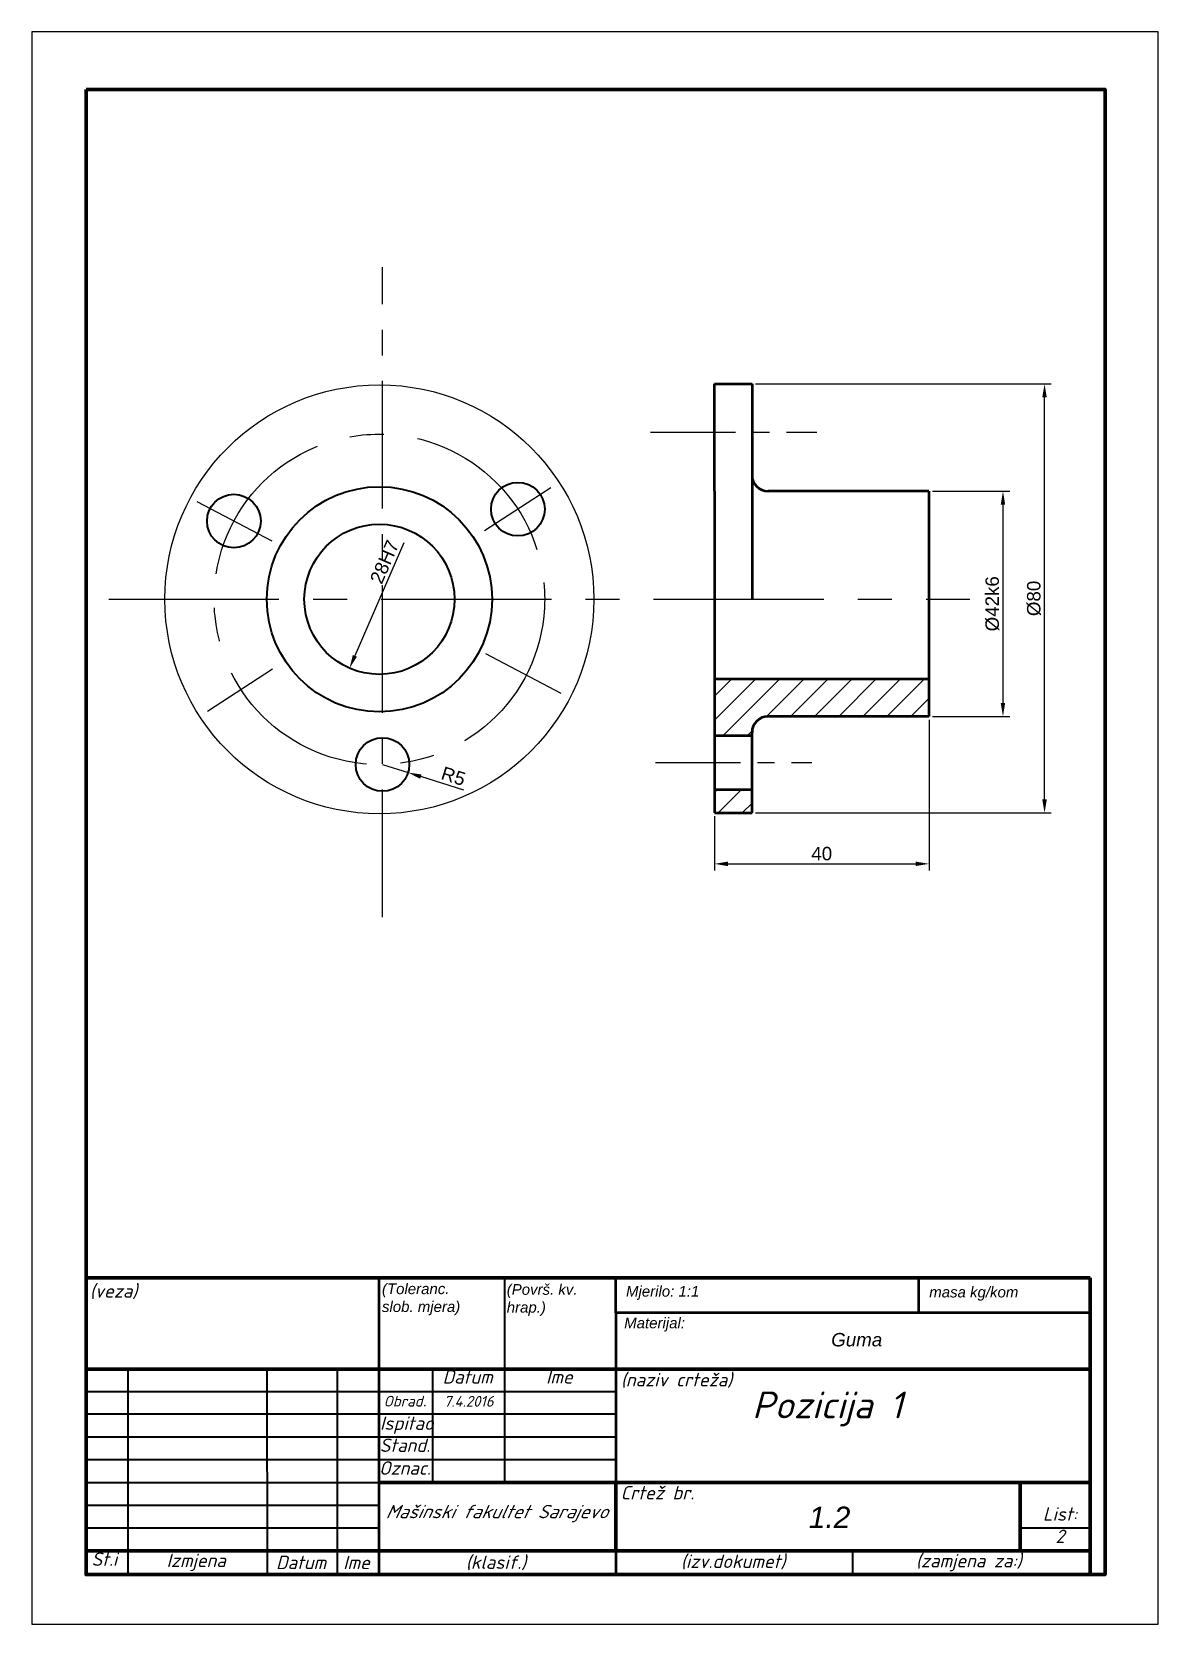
# Model space of a CAD drawing. Header units: millimetres. Extents: x -493 to 803, y 148 to 445.
# Drawn here: x 15.6 to 225.6, y 148.2 to 445.2 of the extents above; entities that cross this region are included whole.
import ezdxf

# ---------------------------------------------------------------- set-up
doc = ezdxf.new("R2010")
doc.units = ezdxf.units.MM
doc.linetypes.add('CENTER', pattern=[50.8, 31.75, -6.35, 6.35, -6.35])
for name, color, linetype, lineweight in [('A puna debela linija', 7, 'Continuous', 50), ('debela', 7, 'Continuous', 50), ('Puna debela', 7, 'Continuous', 40), ('puna tanka', 7, 'Continuous', 25), ('simetrala', 7, 'CENTER', 25), ('tanka', 7, 'Continuous', 25)]:
    doc.layers.add(name, color=color, linetype=linetype, lineweight=lineweight)
doc.styles.add('kosa75small', font='isocpeur.ttf', dxfattribs={"oblique": 15, "height": 2.5})
doc.styles.get("Standard").update_dxf_attribs({"font": 'arial.ttf'})
doc.dimstyles.new('ISO-25', dxfattribs={"dimtxt": 2.5, "dimasz": 2.5, "dimexe": 1.25, "dimexo": 0.625, "dimtad": 1, "dimtxsty": 'Standard', "dimcen": 2.5, "dimadec": 0, "dimazin": 0, "dimtfac": 1, "dimtmove": 0, "dimatfit": 3, "dimfxl": 1, "dimarcsym": 0})

# ---------------------------------------------------------------- blocks, each defined once
blk = doc.blocks.new('*D10')
at = {"layer": 'Defpoints', "color": 0, "lineweight": 25, "transparency": 16777216}
for p in [(80.97, 308.56), (85.74, 307.06)]:
    blk.add_point(p, dxfattribs=at)
at = {"layer": 'puna tanka', "color": 0, "lineweight": -2, "transparency": 16777216}
for p, q in [((80.97, 308.56), (85.74, 307.06)), ((96.14, 303.77), (88.12, 306.31))]:
    blk.add_line(p, q, dxfattribs=at)
at = {"layer": 'puna tanka', "color": 0, "lineweight": 25, "transparency": 16777216}
blk.add_solid([(88.24, 306.7), (87.99, 305.91), (85.74, 307.06)], dxfattribs=at)
at = {"layer": 'puna tanka', "color": 0, "transparency": 16777216, "insert": (94.19, 306.38), "char_height": 2.5, "attachment_point": 5, "rotation": 342.4731}
blk.add_mtext('R5', dxfattribs=at)
blk = doc.blocks.new('*D11')
at = {"layer": 'Defpoints', "color": 0, "lineweight": 25, "transparency": 16777216}
for p in [(182.87, 359.54), (182.87, 317.54), (196.66, 317.54)]:
    blk.add_point(p, dxfattribs=at)
at = {"layer": 'puna tanka', "color": 0, "lineweight": -2, "transparency": 16777216}
for p, q in [((183.49, 359.54), (197.91, 359.54)), ((196.66, 357.04), (196.66, 320.04)), ((183.49, 317.54), (197.91, 317.54))]:
    blk.add_line(p, q, dxfattribs=at)
at = {"layer": 'puna tanka', "color": 0, "lineweight": 25, "transparency": 16777216}
for points in [[(196.24, 357.04), (197.07, 357.04), (196.66, 359.54)], [(196.24, 320.04), (197.07, 320.04), (196.66, 317.54)]]:
    blk.add_solid(points, dxfattribs=at)
at = {"layer": 'puna tanka', "color": 0, "transparency": 16777216, "insert": (194.69, 338.54), "char_height": 2.5, "attachment_point": 5, "rotation": 90}
blk.add_mtext('%%C42k6', dxfattribs=at)
blk = doc.blocks.new('*D12')
at = {"layer": 'Defpoints', "color": 0, "lineweight": 25, "transparency": 16777216}
for p in [(182.87, 317.54), (142.87, 299.54), (182.87, 290.03)]:
    blk.add_point(p, dxfattribs=at)
at = {"layer": 'puna tanka', "color": 0, "lineweight": -2, "transparency": 16777216}
for p, q in [((182.87, 316.92), (182.87, 288.78)), ((142.87, 298.92), (142.87, 288.78)), ((145.37, 290.03), (180.37, 290.03))]:
    blk.add_line(p, q, dxfattribs=at)
at = {"layer": 'puna tanka', "color": 0, "lineweight": 25, "transparency": 16777216}
for points in [[(145.37, 290.45), (145.37, 289.62), (142.87, 290.03)], [(180.37, 290.45), (180.37, 289.62), (182.87, 290.03)]]:
    blk.add_solid(points, dxfattribs=at)
at = {"layer": 'puna tanka', "color": 0, "transparency": 16777216, "insert": (162.87, 291.93), "char_height": 2.5, "attachment_point": 5}
blk.add_mtext('40', dxfattribs=at)
blk = doc.blocks.new('*D8')
at = {"layer": 'Defpoints', "color": 0, "lineweight": 25, "transparency": 16777216}
for p in [(85.96, 352.22), (74.83, 326.53)]:
    blk.add_point(p, dxfattribs=at)
at = {"layer": 'puna tanka', "color": 0, "lineweight": -2, "transparency": 16777216}
blk.add_line((84.97, 349.93), (75.82, 328.82), dxfattribs=at)
at = {"layer": 'puna tanka', "color": 0, "lineweight": 25, "transparency": 16777216}
blk.add_solid([(75.44, 328.99), (76.2, 328.66), (74.83, 326.53)], dxfattribs=at)
at = {"layer": 'puna tanka', "color": 0, "transparency": 16777216, "insert": (79.42, 341.9), "char_height": 2.5, "attachment_point": 5, "rotation": 66.562}
blk.add_mtext('          28H7', dxfattribs=at)
blk = doc.blocks.new('*D9')
at = {"layer": 'Defpoints', "color": 0, "lineweight": 25, "transparency": 16777216}
for p in [(149.87, 379.54), (204.41, 379.54), (149.87, 299.54)]:
    blk.add_point(p, dxfattribs=at)
at = {"layer": 'puna tanka', "color": 0, "lineweight": -2, "transparency": 16777216}
for p, q in [((150.49, 379.54), (205.66, 379.54)), ((204.41, 302.04), (204.41, 377.04)), ((150.49, 299.54), (205.66, 299.54))]:
    blk.add_line(p, q, dxfattribs=at)
at = {"layer": 'puna tanka', "color": 0, "lineweight": 25, "transparency": 16777216}
for points in [[(203.99, 377.04), (204.83, 377.04), (204.41, 379.54)], [(203.99, 302.04), (204.83, 302.04), (204.41, 299.54)]]:
    blk.add_solid(points, dxfattribs=at)
at = {"layer": 'puna tanka', "color": 0, "transparency": 16777216, "insert": (202.44, 339.54), "char_height": 2.5, "attachment_point": 5, "rotation": 90}
blk.add_mtext('%%C80', dxfattribs=at)

msp = doc.modelspace()

# ---------------------------------------------------------------- hatches: boundary and pattern name
at = {"layer": 'puna tanka'}
h = msp.add_hatch(dxfattribs=at)
h.set_pattern_fill('ANSI31', color=256)
h.set_pattern_definition([(45, (-1801.0853, -1779.7964), (-2.245064, 2.245064), [])])
h.paths.add_polyline_path([(149.86587, 303.91509), (142.86587, 303.91509), (142.86587, 299.54144), (149.86587, 299.54144)])
edge = h.paths.add_edge_path()
edge.add_line((182.86587, 324.54144), (142.86587, 324.54144))
edge.add_line((142.86587, 324.54144), (142.86587, 313.91504))
edge.add_line((142.86587, 313.91504), (149.86587, 313.91504))
edge.add_line((149.86587, 313.91504), (149.86587, 314.54144))
edge.add_arc((152.86587, 314.54144), 3, 90, 180, ccw=False)
edge.add_line((152.86587, 317.54144), (182.86587, 317.54144))
edge.add_line((182.86587, 317.54144), (182.86587, 324.54144))

# ---------------------------------------------------------------- linework, layer by layer
msp.add_lwpolyline([(15.59147, 445.21959), (15.59147, 148.21959), (225.59147, 148.21959), (225.59147, 445.21959), (15.59147, 445.21959)])
at = {"lineweight": 70}
msp.add_lwpolyline([(25.68953, 434.47914), (25.68953, 157.47914), (215.68953, 157.47914), (215.68953, 434.47914)], close=True, dxfattribs=at)
at = {"layer": 'A puna debela linija'}
for p, q in [((142.86587, 359.54144), (142.86587, 379.54144)), ((142.86587, 379.54144), (149.86587, 379.54144)), ((149.86587, 379.54144), (149.86587, 339.373)), ((142.86587, 359.54144), (142.86587, 299.54144)), ((182.86587, 359.54144), (152.86587, 359.54144)), ((182.86587, 359.54144), (182.86587, 317.54144)), ((142.86587, 324.54144), (182.86587, 324.54144)), ((182.86587, 317.54144), (152.86587, 317.54144)), ((149.86587, 313.91504), (142.86587, 313.91504)), ((149.86587, 299.54144), (149.86587, 314.54144)), ((142.86587, 303.91509), (149.86587, 303.91509)), ((142.86587, 299.54144), (149.86587, 299.54144))]:
    msp.add_line(p, q, dxfattribs=at)
for centre, start, end in [((152.86587, 362.54144), 180, 270), ((152.86587, 314.54144), 90, 180)]:
    msp.add_arc(centre, 3, start, end, dxfattribs=at)
at = {"layer": 'debela', "lineweight": 70}
for p, q in [((212.88953, 212.81077), (25.68953, 212.81077)), ((212.88953, 157.56077), (212.88953, 212.81077)), ((25.68953, 195.81077), (212.88953, 195.81077)), ((80.28922, 174.64315), (212.88953, 174.64315)), ((25.68953, 161.89315), (212.88953, 161.89315))]:
    msp.add_line(p, q, dxfattribs=at)
at = {"layer": 'debela', "lineweight": 50}
for p, q in [((80.28953, 212.81077), (80.28908, 157.47914)), ((124.48953, 206.31077), (124.48953, 212.81077)), ((124.48953, 206.31077), (124.48661, 157.48698)), ((212.88953, 206.31077), (124.48953, 206.31077))]:
    msp.add_line(p, q, dxfattribs=at)
at = {"layer": 'debela', "lineweight": 120}
for p, q in [((124.48688, 161.89315), (124.48764, 174.64315)), ((124.48764, 174.64315), (199.88953, 174.64315)), ((199.88953, 174.64315), (199.88953, 161.89315)), ((199.88953, 161.89315), (124.48688, 161.89315))]:
    msp.add_line(p, q, dxfattribs=at)
at = {"layer": 'Puna debela'}
for centre, radius in [((80.39426, 339.373), 21), ((106.2158, 356.1882), 5), ((53.25988, 353.97533), 5), ((80.39426, 339.373), 14), ((80.96759, 308.56434), 5)]:
    msp.add_circle(centre, radius, dxfattribs=at)
at = {"layer": 'puna tanka'}
msp.add_line((142.86587, 324.54144), (142.86587, 352.54144), dxfattribs=at)
msp.add_circle((80.39426, 339.373), 40, dxfattribs=at)
at = {"layer": 'simetrala', "ltscale": 0.75}
msp.add_line((80.96759, 280.09759), (80.96759, 401.32251), dxfattribs=at)
at = {"layer": 'simetrala', "ltscale": 0.5}
for p, q in [((130.91714, 370.54144), (161.93792, 370.54144)), ((131.84088, 308.91869), (161.00412, 308.91869))]:
    msp.add_line(p, q, dxfattribs=at)
at = {"layer": 'simetrala'}
for p, q in [((112.35481, 360.16906), (100.00968, 352.15002)), ((60.42485, 350.1993), (46.41219, 357.58415)), ((29.91418, 339.373), (190.47529, 339.373)), ((80.39426, 339.373), (80.39426, 339.373)), ((80.39426, 339.373), (80.39426, 339.373)), ((114.25289, 321.83123), (100.24645, 329.2128)), ((60.44128, 326.37371), (48.32035, 318.47199))]:
    msp.add_line(p, q, dxfattribs=at)
msp.add_circle((80.39426, 339.373), 30.814, dxfattribs=at)
at = {"layer": 'tanka'}
for p, q in [((25.68953, 212.81077), (80.28953, 212.81077)), ((80.28953, 212.81077), (103.68953, 212.81077)), ((80.28953, 212.81077), (103.68953, 212.81077)), ((212.88953, 212.81077), (180.88953, 212.81077)), ((212.88953, 212.81077), (212.88953, 206.31077)), ((25.68953, 195.81077), (33.48953, 195.81077)), ((59.48953, 195.81077), (72.48953, 195.81077)), ((80.28953, 195.81077), (90.28953, 195.81077)), ((124.48953, 191.64315), (124.48953, 187.39315)), ((124.48953, 183.14315), (124.48953, 178.89315)), ((212.88953, 183.14315), (212.88953, 178.89315)), ((212.88953, 174.64315), (212.88953, 166.14315)), ((80.28953, 170.39315), (80.28953, 166.14315)), ((212.88953, 161.89315), (199.88953, 161.89315))]:
    msp.add_line(p, q, dxfattribs=at)
at = {"layer": 'tanka', "lineweight": 35}
for p, q in [((103.68953, 212.81077), (103.68953, 174.64315)), ((33.48953, 195.81077), (33.4911, 157.48466)), ((59.50132, 157.5003), (59.48953, 195.81077)), ((72.48953, 195.81077), (72.49706, 157.47914)), ((90.28953, 195.81077), (90.28953, 174.64315)), ((25.68953, 191.64315), (124.48953, 191.64315)), ((124.48953, 187.39315), (25.68953, 187.39315)), ((25.68953, 183.14315), (124.48953, 183.14315)), ((124.48953, 178.89315), (25.68953, 178.89315)), ((25.68953, 174.64315), (124.48953, 174.64315)), ((25.68953, 170.39315), (80.28953, 170.39315)), ((80.28953, 166.14315), (25.68953, 166.14315)), ((212.88953, 166.14315), (199.88953, 166.14315)), ((168.6914, 157.48314), (168.68953, 161.89315))]:
    msp.add_line(p, q, dxfattribs=at)
at = {"layer": 'tanka', "lineweight": 50}
for p, q in [((180.88953, 212.81077), (180.88953, 206.31077)), ((212.88953, 191.64315), (212.88953, 187.39315)), ((199.88953, 161.89315), (199.88953, 174.64315))]:
    msp.add_line(p, q, dxfattribs=at)

# ---------------------------------------------------------------- texts
at = {"color": 7, "style": 'kosa75small'}
for s, insert, char_height, width, attachment_point in [('(veza)', (26.40561, 211.62044), 2.5, 17.2587266, 1), ('Datum', (96.84625, 194.34459), 2.5, 13.4, 5), ('Ime', (113.94625, 194.34459), 2.5, 20.8, 5), ('(naziv crteža)', (125.4198, 195.0549), 2.5, 31.6730326, 1), ('{\\H0.8x;Obrad}.', (85.17913, 190.06208), 2.5, 12.9063524, 5), ('{\\H0.8x;7.4.2016}', (92.41019, 190.78243), 2.5, 20.8, 1), ('Pozicija 1', (149.8934, 191.60563), 5, 54.6700041, 1), ('Ispitao', (85.50019, 185.32806), 2.5, 10, 5), ('Stand.', (85.14625, 181.59459), 2.5, 10, 5), ('Oznac.', (85.14625, 177.34459), 2.5, 10, 5), ('Crtež br.', (125.36297, 173.98313), 2.5, 25.8721195, 1), ('{\\Q25;Mašinski fakultet Sarajevo}', (102.24625, 168.84459), 2.5, 44.2, 5), ('List:', (207.29313, 168.76382), 2.5, 13, 5), ('2', (207.29313, 164.59459), 2.5, 13, 5), ('St.i', (29.11328, 160.34459), 2.5, 7.8, 5), ('Izmjena', (46.22545, 159.73232), 2.5, 26, 5), ('Datum', (65.78952, 159.73232), 2.5, 13, 5), ('Ime', (76.12112, 159.73232), 2.5, 7.8, 5), ('(klasif.)', (102.13378, 159.65299), 2.5, 44.2, 5), ('(izv.dokumet)', (146.35587, 159.8237), 2.5, 44.2, 5), ('(zamjena za:)', (190.28828, 159.68186), 2.5, 44.2, 5)]:
    msp.add_mtext(s, dxfattribs=dict(at, insert=insert, char_height=char_height, width=width, attachment_point=attachment_point))
at = {"layer": 'debela', "attachment_point": 1}
for s, insert, char_height, width in [('{\\fArial|b0|i1|c238|p34;(Toleranc. slob. mjera)}', (80.87378, 211.77367), 2, 16.2834), ('{\\fArial|b0|i1|c238|p34;(Površ. kv. hrap.)}', (104.13848, 211.65023), 2, 13.8809), ('{\\fArial|b0|i1|c238|p34;masa kg/kom}', (182.91482, 211.16218), 2, 18.6909091), ('{\\fArial|b0|i1|c238|p34;Guma}', (164.63648, 202.52887), 2.5, 38.1726)]:
    msp.add_mtext(s, dxfattribs=dict(at, insert=insert, char_height=char_height, width=width))
at = {"layer": 'debela', "lineweight": 13, "insert": (160.43878, 170.14911), "char_height": 4, "width": 43.9315149, "attachment_point": 1}
msp.add_mtext('{\\fArial|b0|i1|c238|p34;1.2}', dxfattribs=at)
at = {"layer": 'tanka', "char_height": 2, "attachment_point": 1}
for s, insert, width in [('{\\fArial|b0|i1|c238|p34;Mjerilo: 1:1}', (126.37597, 211.30366), 28.0506), ('{\\fArial|b0|i1|c238|p34;Materijal:}', (126.03579, 205.3973), 48.8842)]:
    msp.add_mtext(s, dxfattribs=dict(at, insert=insert, width=width))

# ---------------------------------------------------------------- dimensions: what is measured, and where the dimension line sits
at = {"layer": 'puna tanka'}
dim = msp.add_linear_dim(base=(204.40926, 379.54144), p1=(149.86587, 299.54144), p2=(149.86587, 379.54144), angle=90, text='%%C<>', dimstyle='ISO-25', dxfattribs=at)
dim.commit()
dim.dimension.update_dxf_attribs({"geometry": '*D9', "text_midpoint": (202.43791, 339.54144)})
dim = msp.add_linear_dim(base=(196.65806, 317.54144), p1=(182.86587, 359.54144), p2=(182.86587, 317.54144), angle=90, text='%%C42k6', dimstyle='ISO-25', dxfattribs=at)
dim.commit()
dim.dimension.update_dxf_attribs({"geometry": '*D11', "text_midpoint": (196.65806, 338.54144), "dimtype": 160})
dim = msp.add_diameter_dim_2p(p1=(85.96285, 352.21788), p2=(74.82567, 326.52813), text='          28H7', dimstyle='ISO-25', dxfattribs=at)
dim.commit()
dim.dimension.update_dxf_attribs({"geometry": '*D8', "text_midpoint": (81.16203, 341.14399), "dimtype": 163})
dim = msp.add_linear_dim(base=(182.86587, 290.03226), p1=(142.86587, 299.54144), p2=(182.86587, 317.54144), dimstyle='ISO-25', dxfattribs=at)
dim.commit()
dim.dimension.update_dxf_attribs({"geometry": '*D12', "text_midpoint": (162.86587, 291.9337)})
dim = msp.add_radius_dim(center=(80.96759, 308.56434), mpoint=(85.73547, 307.05857), dimstyle='ISO-25', dxfattribs=at)
dim.commit()
dim.dimension.update_dxf_attribs({"geometry": '*D10', "text_midpoint": (93.61766, 304.56926), "dimtype": 164})

doc.saveas('drawing.dxf')
